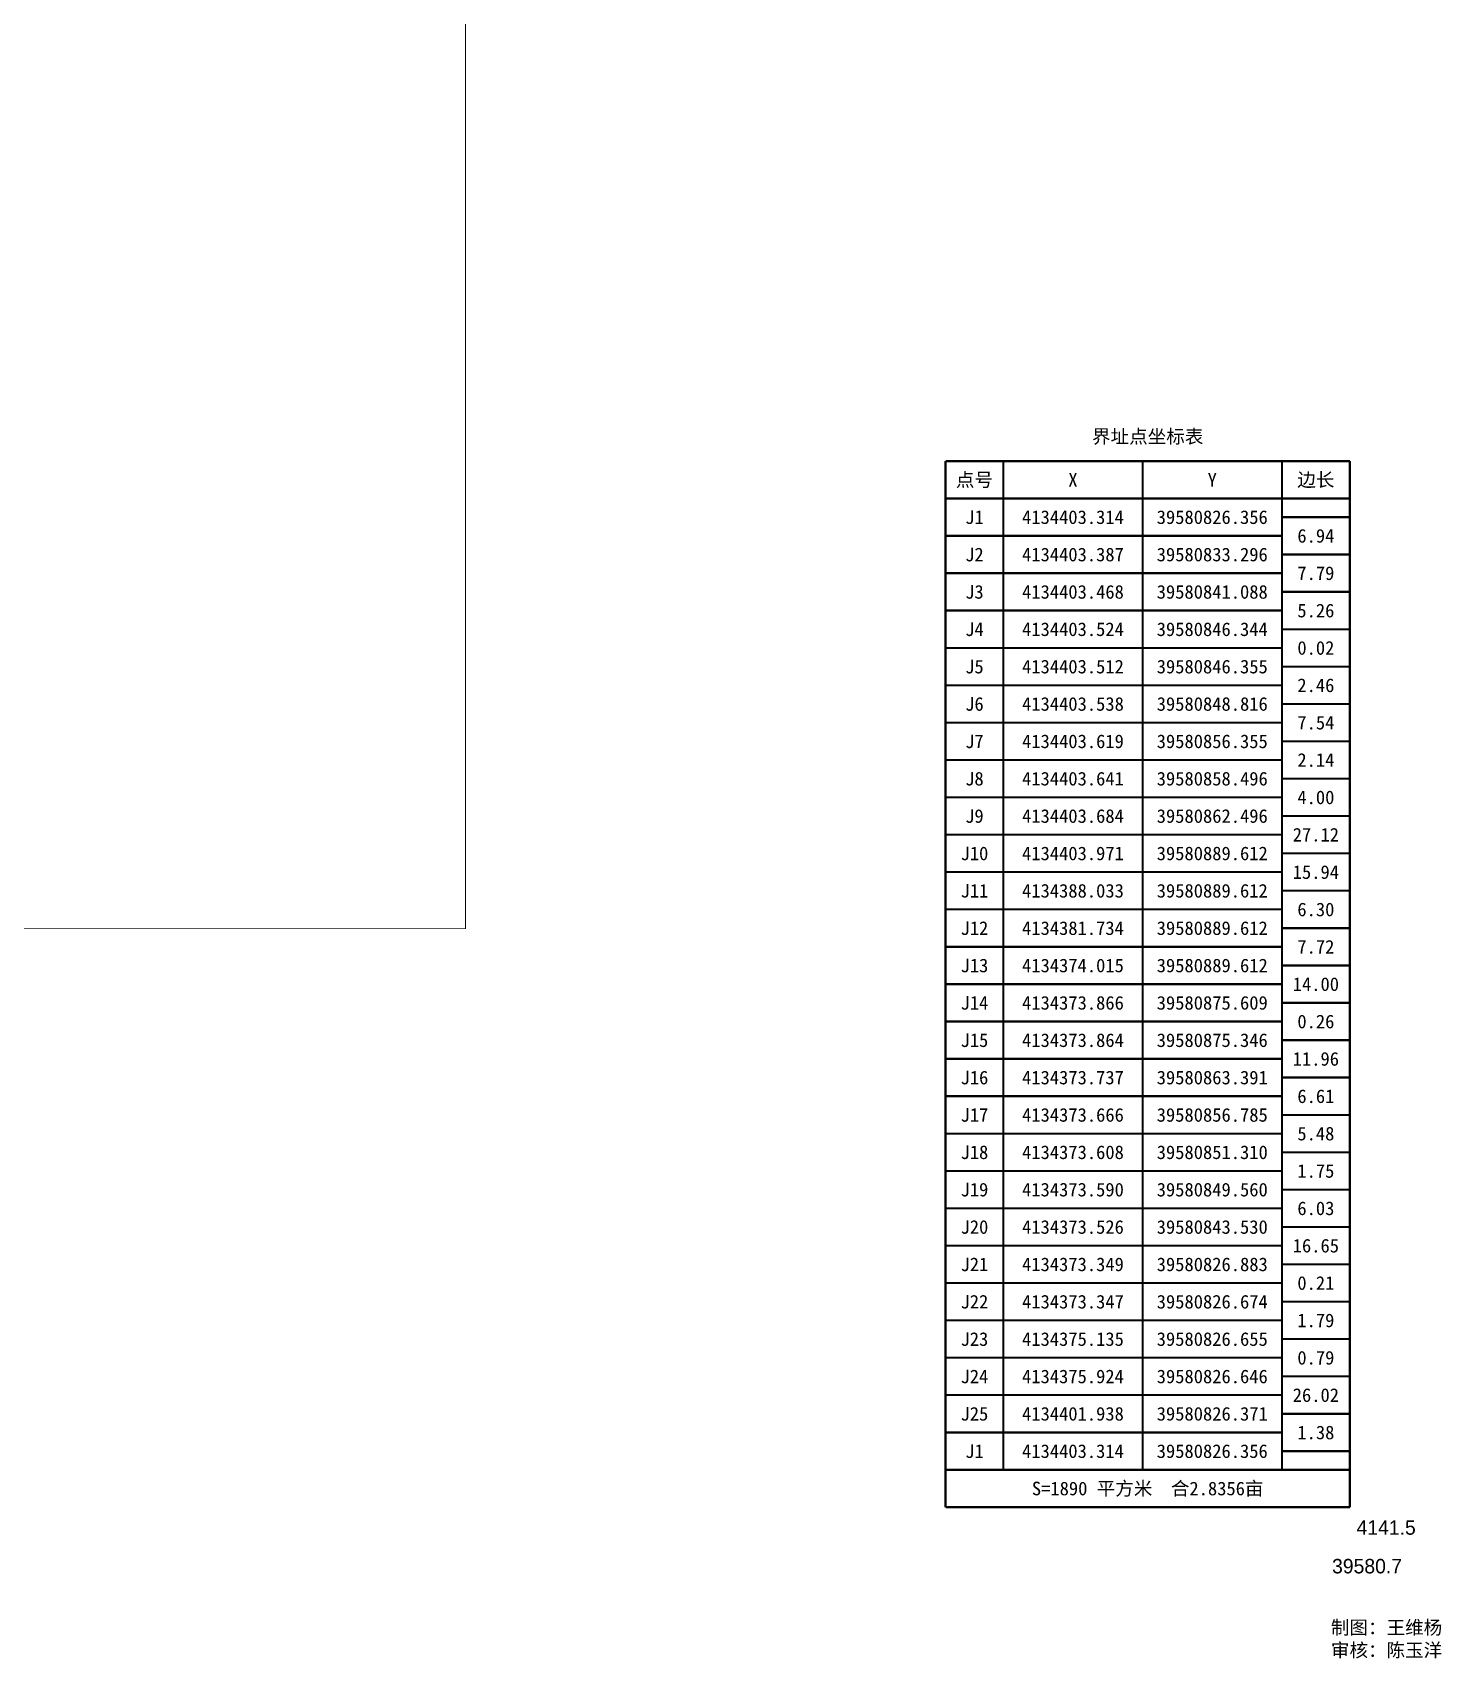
# Model space of a CAD drawing. Header units: millimetres. Extents: x 36 to 39581050, y -68 to 4134463.
# Drawn here: x 39580946 to 39581028.9, y 4134271.4 to 4134367.2 of the extents above; entities that cross this region are included whole.
import ezdxf
from ezdxf.enums import TextEntityAlignment as Align

# ---------------------------------------------------------------- set-up
doc = ezdxf.new("R2010")
doc.units = ezdxf.units.MM
for name, color, linetype, lineweight in [('Q2CAD_LAYOUT_SKELETON', 7, 'CONTINUOUS', 0), ('勘测定界图_DLWK_图廓__国家2017地形图图廓__SURVEY_BOUNDARY_TABLE_MODEL', 7, 'CONTINUOUS', 0), ('勘测定界图_DLWK_图廓__国家2017地形图图廓__TEXT_MODEL', 7, 'CONTINUOUS', 0)]:
    doc.layers.add(name, color=color, linetype=linetype, lineweight=lineweight)
doc.styles.add('仿宋_GB2312', font='FangSong-Regular(1).ttf')
doc.styles.add('方正中等线_GBK', font='方正中等线_GBK.TTF')
doc.styles.add('楷体_GB2312', font='KaiTi-Regular.ttf')

msp = doc.modelspace()

# ---------------------------------------------------------------- linework, layer by layer
at = {"layer": 'Q2CAD_LAYOUT_SKELETON', "color": 132, "lineweight": 5, "const_width": 0.05}
msp.add_lwpolyline([(39580761.484, 4134314.409), (39580971.484, 4134314.409), (39580971.484, 4134462.909), (39580761.484, 4134462.909)], close=True, dxfattribs=at)
at = {"layer": '勘测定界图_DLWK_图廓__国家2017地形图图廓__SURVEY_BOUNDARY_TABLE_MODEL', "color": 0, "lineweight": 25, "const_width": 0.125}
for points in [[(39580999.747, 4134341.946), (39581023.547, 4134341.946)], [(39580999.747, 4134341.946), (39580999.747, 4134339.746)], [(39581003.147, 4134341.946), (39581003.147, 4134339.746)], [(39581011.347, 4134341.946), (39581011.347, 4134339.746)], [(39581019.547, 4134341.946), (39581019.547, 4134339.746)], [(39581023.547, 4134341.946), (39581023.547, 4134339.746)], [(39580999.747, 4134339.746), (39581023.547, 4134339.746)], [(39580999.747, 4134339.746), (39580999.747, 4134282.546)], [(39581003.147, 4134339.746), (39581003.147, 4134282.546)], [(39581011.347, 4134339.746), (39581011.347, 4134282.546)], [(39581019.547, 4134339.746), (39581019.547, 4134282.546)], [(39581023.547, 4134339.746), (39581023.547, 4134282.546)], [(39581019.547, 4134338.646), (39581023.547, 4134338.646)], [(39580999.747, 4134337.546), (39581019.547, 4134337.546)], [(39581019.547, 4134336.446), (39581023.547, 4134336.446)], [(39580999.747, 4134335.346), (39581019.547, 4134335.346)], [(39581019.547, 4134334.246), (39581023.547, 4134334.246)], [(39580999.747, 4134333.146), (39581019.547, 4134333.146)], [(39581019.547, 4134332.046), (39581023.547, 4134332.046)], [(39580999.747, 4134330.946), (39581019.547, 4134330.946)], [(39581019.547, 4134329.846), (39581023.547, 4134329.846)], [(39580999.747, 4134328.746), (39581019.547, 4134328.746)], [(39581019.547, 4134327.646), (39581023.547, 4134327.646)], [(39580999.747, 4134326.546), (39581019.547, 4134326.546)], [(39581019.547, 4134325.446), (39581023.547, 4134325.446)], [(39580999.747, 4134324.346), (39581019.547, 4134324.346)], [(39581019.547, 4134323.246), (39581023.547, 4134323.246)], [(39580999.747, 4134322.146), (39581019.547, 4134322.146)], [(39581019.547, 4134321.046), (39581023.547, 4134321.046)], [(39580999.747, 4134319.946), (39581019.547, 4134319.946)], [(39581019.547, 4134318.846), (39581023.547, 4134318.846)], [(39580999.747, 4134317.746), (39581019.547, 4134317.746)], [(39581019.547, 4134316.646), (39581023.547, 4134316.646)], [(39580999.747, 4134315.546), (39581019.547, 4134315.546)], [(39581019.547, 4134314.446), (39581023.547, 4134314.446)], [(39580999.747, 4134313.346), (39581019.547, 4134313.346)], [(39581019.547, 4134312.246), (39581023.547, 4134312.246)], [(39580999.747, 4134311.146), (39581019.547, 4134311.146)], [(39581019.547, 4134310.046), (39581023.547, 4134310.046)], [(39580999.747, 4134308.946), (39581019.547, 4134308.946)], [(39581019.547, 4134307.846), (39581023.547, 4134307.846)], [(39580999.747, 4134306.746), (39581019.547, 4134306.746)], [(39581019.547, 4134305.646), (39581023.547, 4134305.646)], [(39580999.747, 4134304.546), (39581019.547, 4134304.546)], [(39581019.547, 4134303.446), (39581023.547, 4134303.446)], [(39580999.747, 4134302.346), (39581019.547, 4134302.346)], [(39581019.547, 4134301.246), (39581023.547, 4134301.246)], [(39580999.747, 4134300.146), (39581019.547, 4134300.146)], [(39581019.547, 4134299.046), (39581023.547, 4134299.046)], [(39580999.747, 4134297.946), (39581019.547, 4134297.946)], [(39581019.547, 4134296.846), (39581023.547, 4134296.846)], [(39580999.747, 4134295.746), (39581019.547, 4134295.746)], [(39581019.547, 4134294.646), (39581023.547, 4134294.646)], [(39580999.747, 4134293.546), (39581019.547, 4134293.546)], [(39581019.547, 4134292.446), (39581023.547, 4134292.446)], [(39580999.747, 4134291.346), (39581019.547, 4134291.346)], [(39581019.547, 4134290.246), (39581023.547, 4134290.246)], [(39580999.747, 4134289.146), (39581019.547, 4134289.146)], [(39581019.547, 4134288.046), (39581023.547, 4134288.046)], [(39580999.747, 4134286.946), (39581019.547, 4134286.946)], [(39581019.547, 4134285.846), (39581023.547, 4134285.846)], [(39580999.747, 4134284.746), (39581019.547, 4134284.746)], [(39581019.547, 4134283.646), (39581023.547, 4134283.646)], [(39580999.747, 4134282.546), (39581023.547, 4134282.546)], [(39580999.747, 4134282.546), (39580999.747, 4134280.346)], [(39581023.547, 4134282.546), (39581023.547, 4134280.346)], [(39580999.747, 4134280.346), (39581023.547, 4134280.346)]]:
    msp.add_lwpolyline(points, dxfattribs=at)

# ---------------------------------------------------------------- texts
at = {"layer": '勘测定界图_DLWK_图廓__国家2017地形图图廓__SURVEY_BOUNDARY_TABLE_MODEL', "color": 7, "style": '楷体_GB2312'}
msp.add_text('界址点坐标表', height=0.801, dxfattribs=at).set_placement((39581011.647, 4134343.396), align=Align.MIDDLE_CENTER)
at = {"layer": '勘测定界图_DLWK_图廓__国家2017地形图图廓__SURVEY_BOUNDARY_TABLE_MODEL', "color": 0, "style": '楷体_GB2312'}
for s, height, p in [('点号', 0.801, (39581001.447, 4134340.846)), ('边长', 0.801, (39581021.547, 4134340.846)), ('X', 0.801, (39581007.247, 4134340.846)), ('Y', 0.801, (39581015.447, 4134340.846)), ('J1', 0.801, (39581001.447, 4134338.646)), ('4134403.314', 0.80103, (39581007.247, 4134338.646)), ('39580826.356', 0.80103, (39581015.447, 4134338.646)), ('6.94', 0.801, (39581021.547, 4134337.546)), ('J2', 0.801, (39581001.447, 4134336.446)), ('4134403.387', 0.80103, (39581007.247, 4134336.446)), ('39580833.296', 0.80103, (39581015.447, 4134336.446)), ('7.79', 0.801, (39581021.547, 4134335.346)), ('J3', 0.801, (39581001.447, 4134334.246)), ('4134403.468', 0.80103, (39581007.247, 4134334.246)), ('39580841.088', 0.80103, (39581015.447, 4134334.246)), ('5.26', 0.801, (39581021.547, 4134333.146)), ('J4', 0.801, (39581001.447, 4134332.046)), ('4134403.524', 0.80103, (39581007.247, 4134332.046)), ('39580846.344', 0.80103, (39581015.447, 4134332.046)), ('0.02', 0.801, (39581021.547, 4134330.946)), ('J5', 0.801, (39581001.447, 4134329.846)), ('4134403.512', 0.80103, (39581007.247, 4134329.846)), ('39580846.355', 0.80103, (39581015.447, 4134329.846)), ('2.46', 0.801, (39581021.547, 4134328.746)), ('J6', 0.801, (39581001.447, 4134327.646)), ('4134403.538', 0.80103, (39581007.247, 4134327.646)), ('39580848.816', 0.80103, (39581015.447, 4134327.646)), ('7.54', 0.801, (39581021.547, 4134326.546)), ('J7', 0.801, (39581001.447, 4134325.446)), ('4134403.619', 0.80103, (39581007.247, 4134325.446)), ('39580856.355', 0.80103, (39581015.447, 4134325.446)), ('2.14', 0.801, (39581021.547, 4134324.346)), ('J8', 0.801, (39581001.447, 4134323.246)), ('4134403.641', 0.80103, (39581007.247, 4134323.246)), ('39580858.496', 0.80103, (39581015.447, 4134323.246)), ('4.00', 0.801, (39581021.547, 4134322.146)), ('J9', 0.801, (39581001.447, 4134321.046)), ('4134403.684', 0.80103, (39581007.247, 4134321.046)), ('39580862.496', 0.80103, (39581015.447, 4134321.046)), ('27.12', 0.801, (39581021.547, 4134319.946)), ('J10', 0.801, (39581001.447, 4134318.846)), ('4134403.971', 0.80103, (39581007.247, 4134318.846)), ('39580889.612', 0.80103, (39581015.447, 4134318.846)), ('15.94', 0.801, (39581021.547, 4134317.746)), ('J11', 0.801, (39581001.447, 4134316.646)), ('4134388.033', 0.80103, (39581007.247, 4134316.646)), ('39580889.612', 0.80103, (39581015.447, 4134316.646)), ('6.30', 0.801, (39581021.547, 4134315.546)), ('J12', 0.801, (39581001.447, 4134314.446)), ('4134381.734', 0.80103, (39581007.247, 4134314.446)), ('39580889.612', 0.80103, (39581015.447, 4134314.446)), ('7.72', 0.801, (39581021.547, 4134313.346)), ('J13', 0.801, (39581001.447, 4134312.246)), ('4134374.015', 0.80103, (39581007.247, 4134312.246)), ('39580889.612', 0.80103, (39581015.447, 4134312.246)), ('14.00', 0.801, (39581021.547, 4134311.146)), ('J14', 0.801, (39581001.447, 4134310.046)), ('4134373.866', 0.80103, (39581007.247, 4134310.046)), ('39580875.609', 0.80103, (39581015.447, 4134310.046)), ('0.26', 0.801, (39581021.547, 4134308.946)), ('J15', 0.801, (39581001.447, 4134307.846)), ('4134373.864', 0.80103, (39581007.247, 4134307.846)), ('39580875.346', 0.80103, (39581015.447, 4134307.846)), ('11.96', 0.801, (39581021.547, 4134306.746)), ('J16', 0.801, (39581001.447, 4134305.646)), ('4134373.737', 0.80103, (39581007.247, 4134305.646)), ('39580863.391', 0.80103, (39581015.447, 4134305.646)), ('6.61', 0.801, (39581021.547, 4134304.546)), ('J17', 0.801, (39581001.447, 4134303.446)), ('4134373.666', 0.80103, (39581007.247, 4134303.446)), ('39580856.785', 0.80103, (39581015.447, 4134303.446)), ('5.48', 0.801, (39581021.547, 4134302.346)), ('J18', 0.801, (39581001.447, 4134301.246)), ('4134373.608', 0.80103, (39581007.247, 4134301.246)), ('39580851.310', 0.80103, (39581015.447, 4134301.246)), ('1.75', 0.801, (39581021.547, 4134300.146)), ('J19', 0.801, (39581001.447, 4134299.046)), ('4134373.590', 0.80103, (39581007.247, 4134299.046)), ('39580849.560', 0.80103, (39581015.447, 4134299.046)), ('6.03', 0.801, (39581021.547, 4134297.946)), ('J20', 0.801, (39581001.447, 4134296.846)), ('4134373.526', 0.80103, (39581007.247, 4134296.846)), ('39580843.530', 0.80103, (39581015.447, 4134296.846)), ('16.65', 0.801, (39581021.547, 4134295.746)), ('J21', 0.801, (39581001.447, 4134294.646)), ('4134373.349', 0.80103, (39581007.247, 4134294.646)), ('39580826.883', 0.80103, (39581015.447, 4134294.646)), ('0.21', 0.801, (39581021.547, 4134293.546)), ('J22', 0.801, (39581001.447, 4134292.446)), ('4134373.347', 0.80103, (39581007.247, 4134292.446)), ('39580826.674', 0.80103, (39581015.447, 4134292.446)), ('1.79', 0.801, (39581021.547, 4134291.346)), ('J23', 0.801, (39581001.447, 4134290.246)), ('4134375.135', 0.80103, (39581007.247, 4134290.246)), ('39580826.655', 0.80103, (39581015.447, 4134290.246)), ('0.79', 0.801, (39581021.547, 4134289.146)), ('J24', 0.801, (39581001.447, 4134288.046)), ('4134375.924', 0.80103, (39581007.247, 4134288.046)), ('39580826.646', 0.80103, (39581015.447, 4134288.046)), ('26.02', 0.801, (39581021.547, 4134286.946)), ('J25', 0.801, (39581001.447, 4134285.846)), ('4134401.938', 0.80103, (39581007.247, 4134285.846)), ('39580826.371', 0.80103, (39581015.447, 4134285.846)), ('1.38', 0.801, (39581021.547, 4134284.746)), ('J1', 0.801, (39581001.447, 4134283.646)), ('4134403.314', 0.80103, (39581007.247, 4134283.646)), ('39580826.356', 0.80103, (39581015.447, 4134283.646)), ('S=1890 平方米  合2.8356亩', 0.80103, (39581011.647, 4134281.446))]:
    msp.add_text(s, height=height, dxfattribs=at).set_placement(p, align=Align.MIDDLE_CENTER)
at = {"layer": '勘测定界图_DLWK_图廓__国家2017地形图图廓__TEXT_MODEL', "color": 7, "style": '方正中等线_GBK'}
for s, p in [('4141.5', (39581025.684, 4134278.722)), ('39580.7', (39581024.559, 4134276.447))]:
    msp.add_text(s, height=0.852, dxfattribs=at).set_placement(p, align=Align.CENTER)
at = {"layer": '勘测定界图_DLWK_图廓__国家2017地形图图廓__TEXT_MODEL', "color": 7, "insert": (39581028.984, 4134273.659), "char_height": 0.8004, "width": 46, "attachment_point": 3, "style": '仿宋_GB2312'}
msp.add_mtext('制图：王维杨\\P审核：陈玉洋', dxfattribs=at)

doc.saveas('drawing.dxf')
